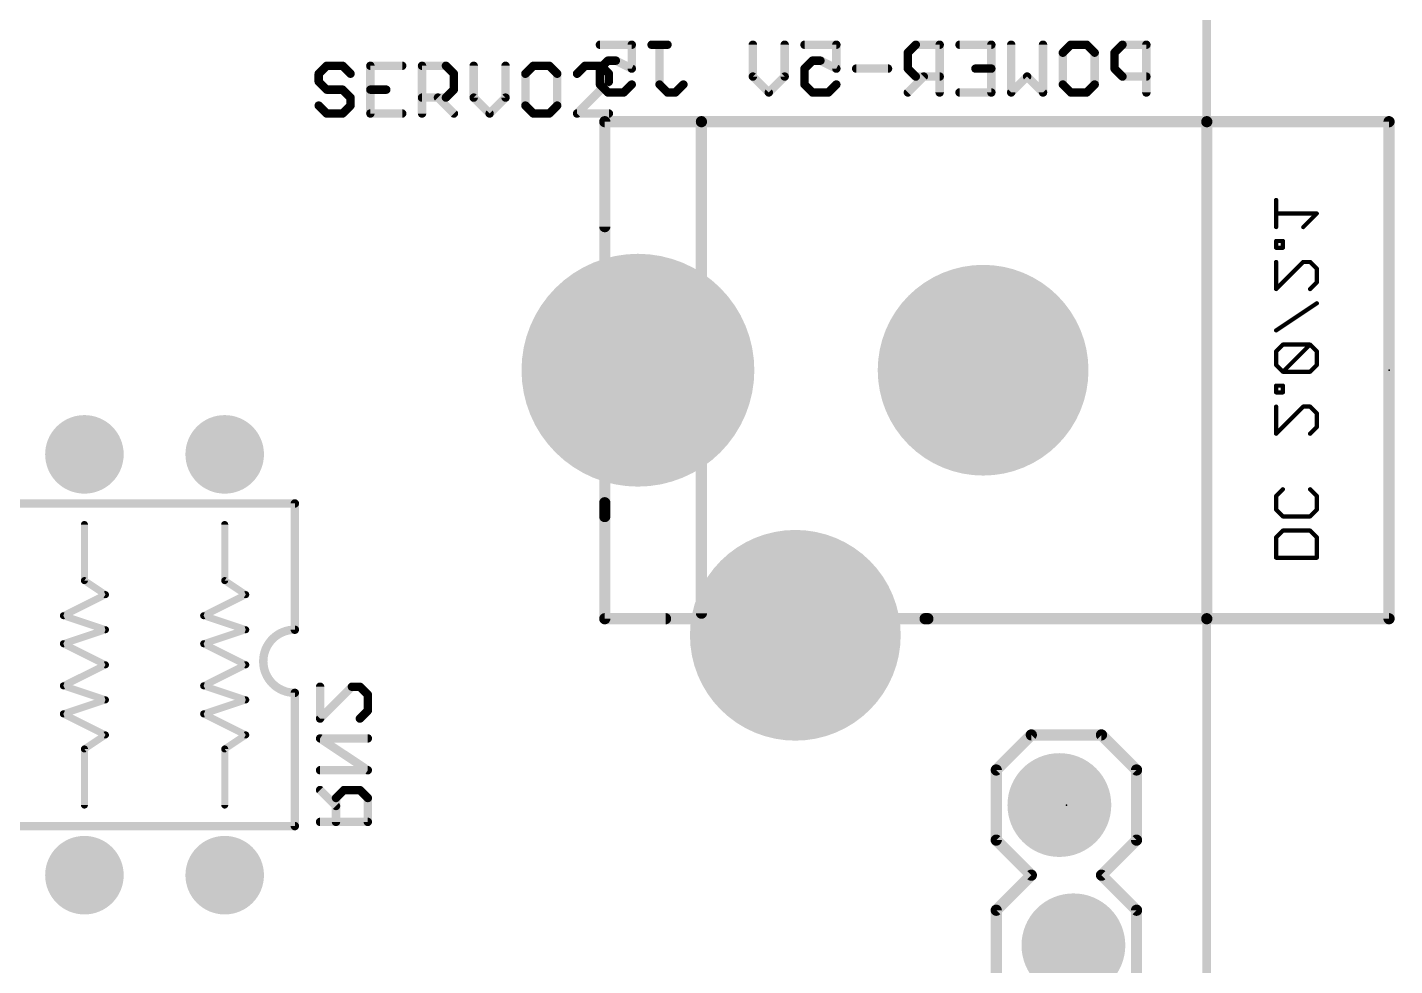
# Model space of a CAD drawing. Extents: x 0 to 144, y 0 to 53.
# Drawn here: x 119.62 to 144.37, y 27.57 to 44.56 of the extents above; entities that cross this region are included whole.
import ezdxf

# ---------------------------------------------------------------- set-up
doc = ezdxf.new("R2010")
doc.units = 0
for name, color, linetype in [('17', 94, 'CONTINUOUS'), ('20', 178, 'CONTINUOUS'), ('22', 250, 'CONTINUOUS'), ('24', 178, 'CONTINUOUS'), ('26', 250, 'CONTINUOUS'), ('27', 250, 'CONTINUOUS'), ('28', 250, 'CONTINUOUS'), ('52', 250, 'CONTINUOUS')]:
    doc.layers.add(name, color=color, linetype=linetype)

# ---------------------------------------------------------------- blocks, each defined once
blk = doc.blocks.new('ROUNDP')
at = {"const_width": 0.5}
blk.add_lwpolyline([(0, -0.25, 1), (0, 0.25, 1), (0, -0.25)], format="xyb", dxfattribs=at)
blk = doc.blocks.new('RECT')
blk.add_solid([(-0.5, -0.5), (0.5, -0.5), (-0.5, 0.5), (0.5, 0.5)])

msp = doc.modelspace()

# ---------------------------------------------------------------- linework, layer by layer
at = {"layer": '20', "const_width": 0.1524}
msp.add_lwpolyline([(140.97, 3.81), (140.97, 48.26)], dxfattribs=at)
at = {"layer": '22'}
for points, const_width in [([(140.972, 42.854), (130.072, 42.854)], 0.2032), ([(130.072, 42.854), (130.072, 40.954)], 0.2032), ([(140.972, 42.854), (140.972, 33.854)], 0.2032), ([(104.14, 35.941), (124.46, 35.941)], 0.1524), ([(124.46, 35.941), (124.46, 33.655)], 0.1524), ([(130.072, 33.854), (130.072, 35.954)], 0.2032), ([(120.65, 34.544), (120.65, 35.56)], 0.127), ([(123.19, 34.544), (123.19, 35.56)], 0.127), ([(121.031, 34.29), (120.65, 34.544)], 0.127), ([(123.571, 34.29), (123.19, 34.544)], 0.127), ([(120.269, 33.909), (121.031, 34.29)], 0.127), ([(122.809, 33.909), (123.571, 34.29)], 0.127), ([(121.031, 33.655), (120.269, 33.909)], 0.127), ([(123.571, 33.655), (122.809, 33.909)], 0.127), ([(130.072, 33.854), (131.172, 33.854)], 0.2032), ([(140.972, 33.854), (135.872, 33.854)], 0.2032), ([(120.269, 33.401), (121.031, 33.655)], 0.127), ([(122.809, 33.401), (123.571, 33.655)], 0.127), ([(121.031, 33.02), (120.269, 33.401)], 0.127), ([(123.571, 33.02), (122.809, 33.401)], 0.127), ([(121.031, 33.02), (120.269, 32.639)], 0.127), ([(123.571, 33.02), (122.809, 32.639)], 0.127), ([(120.269, 32.639), (121.031, 32.385)], 0.127), ([(122.809, 32.639), (123.571, 32.385)], 0.127), ([(121.031, 32.385), (120.269, 32.131)], 0.127), ([(123.571, 32.385), (122.809, 32.131)], 0.127), ([(124.46, 30.099), (124.46, 32.512)], 0.1524), ([(120.269, 32.131), (121.031, 31.75)], 0.127), ([(122.809, 32.131), (123.571, 31.75)], 0.127), ([(121.031, 31.75), (120.65, 31.496)], 0.127), ([(123.571, 31.75), (123.19, 31.496)], 0.127), ([(137.16, 31.115), (137.795, 31.75)], 0.2032), ([(137.795, 31.75), (139.065, 31.75)], 0.2032), ([(139.065, 31.75), (139.7, 31.115)], 0.2032), ([(120.65, 31.496), (120.65, 30.48)], 0.127), ([(123.19, 31.496), (123.19, 30.48)], 0.127), ([(137.16, 31.115), (137.16, 29.845)], 0.2032), ([(139.7, 29.845), (139.7, 31.115)], 0.2032), ([(124.46, 30.099), (104.14, 30.099)], 0.1524), ([(137.16, 29.845), (137.795, 29.21)], 0.2032), ([(139.065, 29.21), (139.7, 29.845)], 0.2032), ([(137.795, 29.21), (137.16, 28.575)], 0.2032), ([(139.7, 28.575), (139.065, 29.21)], 0.2032), ([(137.16, 28.575), (137.16, 27.305)], 0.2032), ([(139.7, 27.305), (139.7, 28.575)], 0.2032)]:
    msp.add_lwpolyline(points, dxfattribs=dict(at, const_width=const_width))
for points, const_width in [([(130.072, 42.9048, 1), (130.072, 42.8032)], 0.1016), ([(130.1228, 42.854, 1), (130.0212, 42.854)], 0.1016), ([(141.0228, 42.854, 1), (140.9212, 42.854)], 0.1016), ([(140.972, 42.8032, 1), (140.972, 42.9048)], 0.1016), ([(130.0212, 40.954, 1), (130.1228, 40.954)], 0.1016), ([(124.4981, 35.941, 1), (124.4219, 35.941)], 0.0762), ([(124.46, 35.9029, 1), (124.46, 35.9791)], 0.0762), ([(130.1228, 35.954, 1), (130.0212, 35.954)], 0.1016), ([(120.6818, 35.56, 1), (120.6183, 35.56)], 0.0635), ([(123.2218, 35.56, 1), (123.1583, 35.56)], 0.0635), ([(120.6676, 34.5704, 1), (120.6324, 34.5176)], 0.0635), ([(120.6183, 34.544, 1), (120.6818, 34.544)], 0.0635), ([(123.2076, 34.5704, 1), (123.1724, 34.5176)], 0.0635), ([(123.1583, 34.544, 1), (123.2218, 34.544)], 0.0635), ([(121.0134, 34.2636, 1), (121.0486, 34.3164)], 0.0635), ([(121.0452, 34.2616, 1), (121.0168, 34.3184)], 0.0635), ([(123.5534, 34.2636, 1), (123.5886, 34.3164)], 0.0635), ([(123.5852, 34.2616, 1), (123.5568, 34.3184)], 0.0635), ([(120.279, 33.9391, 1), (120.259, 33.8789)], 0.0635), ([(120.2548, 33.9374, 1), (120.2832, 33.8806)], 0.0635), ([(122.819, 33.9391, 1), (122.799, 33.8789)], 0.0635), ([(122.7948, 33.9374, 1), (122.8232, 33.8806)], 0.0635), ([(130.072, 33.9048, 1), (130.072, 33.8032)], 0.1016), ([(131.172, 33.8032, 1), (131.172, 33.9048)], 0.1016), ([(135.872, 33.9048, 1), (135.872, 33.8032)], 0.1016), ([(140.972, 33.8032, 1), (140.972, 33.9048)], 0.1016), ([(121.041, 33.6249, 1), (121.021, 33.6851)], 0.0635), ([(121.021, 33.6249, 1), (121.041, 33.6851)], 0.0635), ([(123.581, 33.6249, 1), (123.561, 33.6851)], 0.0635), ([(123.561, 33.6249, 1), (123.581, 33.6851)], 0.0635), ([(124.46, 33.655, 1), (124.46, 32.512)], 0.1524), ([(124.4219, 33.655, 1), (124.4981, 33.655)], 0.0762), ([(124.46, 33.6169, 1), (124.46, 33.6931)], 0.0762), ([(130.0212, 33.854, 1), (130.1228, 33.854)], 0.1016), ([(140.9212, 33.854, 1), (141.0228, 33.854)], 0.1016), ([(120.2832, 33.4294, 1), (120.2548, 33.3726)], 0.0635), ([(120.259, 33.4311, 1), (120.279, 33.3709)], 0.0635), ([(122.8232, 33.4294, 1), (122.7948, 33.3726)], 0.0635), ([(122.799, 33.4311, 1), (122.819, 33.3709)], 0.0635), ([(121.0452, 32.9916, 1), (121.0168, 33.0484)], 0.0635), ([(121.0168, 32.9916, 1), (121.0452, 33.0484)], 0.0635), ([(123.5852, 32.9916, 1), (123.5568, 33.0484)], 0.0635), ([(123.5568, 32.9916, 1), (123.5852, 33.0484)], 0.0635), ([(120.279, 32.6691, 1), (120.259, 32.6089)], 0.0635), ([(120.2548, 32.6674, 1), (120.2832, 32.6106)], 0.0635), ([(122.819, 32.6691, 1), (122.799, 32.6089)], 0.0635), ([(122.7948, 32.6674, 1), (122.8232, 32.6106)], 0.0635), ([(121.041, 32.3549, 1), (121.021, 32.4151)], 0.0635), ([(121.021, 32.3549, 1), (121.041, 32.4151)], 0.0635), ([(123.581, 32.3549, 1), (123.561, 32.4151)], 0.0635), ([(123.561, 32.3549, 1), (123.581, 32.4151)], 0.0635), ([(124.4981, 32.512, 1), (124.4219, 32.512)], 0.0762), ([(124.46, 32.4739, 1), (124.46, 32.5501)], 0.0762), ([(120.2832, 32.1594, 1), (120.2548, 32.1026)], 0.0635), ([(120.259, 32.1611, 1), (120.279, 32.1009)], 0.0635), ([(122.8232, 32.1594, 1), (122.7948, 32.1026)], 0.0635), ([(122.799, 32.1611, 1), (122.819, 32.1009)], 0.0635), ([(121.0486, 31.7236, 1), (121.0134, 31.7764)], 0.0635), ([(121.0168, 31.7216, 1), (121.0452, 31.7784)], 0.0635), ([(123.5886, 31.7236, 1), (123.5534, 31.7764)], 0.0635), ([(123.5568, 31.7216, 1), (123.5852, 31.7784)], 0.0635), ([(137.795, 31.8008, 1), (137.795, 31.6992)], 0.1016), ([(137.8309, 31.7141, 1), (137.7591, 31.7859)], 0.1016), ([(139.1009, 31.7859, 1), (139.0291, 31.7141)], 0.1016), ([(139.065, 31.6992, 1), (139.065, 31.8008)], 0.1016), ([(120.6324, 31.5224, 1), (120.6676, 31.4696)], 0.0635), ([(120.6818, 31.496, 1), (120.6183, 31.496)], 0.0635), ([(123.2218, 31.496, 1), (123.1583, 31.496)], 0.0635), ([(123.1724, 31.5224, 1), (123.2076, 31.4696)], 0.0635), ([(137.2108, 31.115, 1), (137.1092, 31.115)], 0.1016), ([(137.1241, 31.1509, 1), (137.1959, 31.0791)], 0.1016), ([(139.7508, 31.115, 1), (139.6492, 31.115)], 0.1016), ([(139.6641, 31.0791, 1), (139.7359, 31.1509)], 0.1016), ([(120.6183, 30.48, 1), (120.6818, 30.48)], 0.0635), ([(123.1583, 30.48, 1), (123.2218, 30.48)], 0.0635), ([(124.4219, 30.099, 1), (124.4981, 30.099)], 0.0762), ([(124.46, 30.0609, 1), (124.46, 30.1371)], 0.0762), ([(137.1959, 29.8809, 1), (137.1241, 29.8091)], 0.1016), ([(137.1092, 29.845, 1), (137.2108, 29.845)], 0.1016), ([(139.6492, 29.845, 1), (139.7508, 29.845)], 0.1016), ([(139.7359, 29.8091, 1), (139.6641, 29.8809)], 0.1016), ([(137.8309, 29.1741, 1), (137.7591, 29.2459)], 0.1016), ([(137.7591, 29.1741, 1), (137.8309, 29.2459)], 0.1016), ([(139.1009, 29.2459, 1), (139.0291, 29.1741)], 0.1016), ([(139.0291, 29.2459, 1), (139.1009, 29.1741)], 0.1016), ([(137.2108, 28.575, 1), (137.1092, 28.575)], 0.1016), ([(137.1241, 28.6109, 1), (137.1959, 28.5391)], 0.1016), ([(139.7508, 28.575, 1), (139.6492, 28.575)], 0.1016), ([(139.6641, 28.5391, 1), (139.7359, 28.6109)], 0.1016)]:
    msp.add_lwpolyline(points, format="xyb", dxfattribs=dict(at, const_width=const_width))
at = {"layer": '24'}
for p in [(144.272, 38.354), (138.43, 30.48)]:
    msp.add_point(p, dxfattribs=at)
at = {"layer": '26', "const_width": 0.1524}
for points in [[(129.9841, 44.2475), (130.5603, 44.2475)], [(130.5603, 44.2475), (130.5603, 43.8154)], [(131.2077, 44.2475), (130.9196, 44.2475)], [(131.0636, 43.5273), (131.0636, 44.2475)], [(130.1281, 43.9594), (129.9841, 43.8154)], [(129.9841, 43.8154), (129.9841, 43.5273)], [(130.2722, 43.9594), (130.1281, 43.9594)], [(130.5603, 43.8154), (130.2722, 43.9594)], [(129.9841, 43.5273), (130.1281, 43.3832)], [(130.4162, 43.3832), (130.5603, 43.5273)], [(131.2077, 43.3832), (131.0636, 43.5273)], [(131.4958, 43.5273), (131.3517, 43.3832)], [(130.1281, 43.3832), (130.4162, 43.3832)], [(131.3517, 43.3832), (131.2077, 43.3832)], [(124.9172, 32.6225), (124.9172, 32.0462)], [(124.9172, 32.0462), (125.4934, 32.6225)], [(125.4934, 32.6225), (125.6375, 32.6225)], [(125.6375, 32.6225), (125.7815, 32.4784)], [(125.7815, 32.4784), (125.7815, 32.1903)], [(125.7815, 32.1903), (125.6375, 32.0462)], [(125.7815, 31.1107), (124.9172, 31.6869)], [(124.9172, 31.6869), (125.7815, 31.6869)], [(124.9172, 31.1107), (125.7815, 31.1107)], [(125.2053, 30.4633), (124.9172, 30.7514)], [(125.3494, 30.7514), (125.2053, 30.6074)], [(125.6375, 30.7514), (125.3494, 30.7514)], [(125.7815, 30.6074), (125.6375, 30.7514)], [(125.2053, 30.6074), (125.2053, 30.1752)], [(125.7815, 30.1752), (125.7815, 30.6074)], [(124.9172, 30.1752), (125.7815, 30.1752)]]:
    msp.add_lwpolyline(points, dxfattribs=at)
at = {"layer": '26', "const_width": 0.0762}
for points in [[(129.9841, 44.2856, 1), (129.9841, 44.2094)], [(130.5984, 44.2475, 1), (130.5222, 44.2475)], [(130.5603, 44.2094, 1), (130.5603, 44.2856)], [(130.9196, 44.2856, 1), (130.9196, 44.2094)], [(131.1017, 44.2475, 1), (131.0255, 44.2475)], [(131.2077, 44.2094, 1), (131.2077, 44.2856)], [(129.9571, 43.8423, 1), (130.011, 43.7884)], [(130.0222, 43.8154, 1), (129.946, 43.8154)], [(130.1281, 43.9975, 1), (130.1281, 43.9213)], [(130.1551, 43.9325, 1), (130.1012, 43.9864)], [(130.2892, 43.9935, 1), (130.2551, 43.9253)], [(130.2722, 43.9213, 1), (130.2722, 43.9975)], [(130.5222, 43.8154, 1), (130.5984, 43.8154)], [(130.5432, 43.7813, 1), (130.5773, 43.8494)], [(130.011, 43.5542, 1), (129.9571, 43.5003)], [(130.5872, 43.5003, 1), (130.5333, 43.5542)], [(131.0906, 43.5542, 1), (131.0367, 43.5003)], [(131.5227, 43.5003, 1), (131.4689, 43.5542)], [(129.946, 43.5273, 1), (130.0222, 43.5273)], [(130.1281, 43.4213, 1), (130.1281, 43.3451)], [(130.1012, 43.3563, 1), (130.1551, 43.4101)], [(130.3893, 43.4101, 1), (130.4432, 43.3563)], [(130.4162, 43.3451, 1), (130.4162, 43.4213)], [(131.0255, 43.5273, 1), (131.1017, 43.5273)], [(131.2077, 43.4213, 1), (131.2077, 43.3451)], [(131.1807, 43.3563, 1), (131.2346, 43.4101)], [(131.3248, 43.4101, 1), (131.3787, 43.3563)], [(131.3517, 43.3451, 1), (131.3517, 43.4213)], [(124.9553, 32.6225, 1), (124.8791, 32.6225)], [(125.4934, 32.6606, 1), (125.4934, 32.5844)], [(125.5204, 32.5955, 1), (125.4665, 32.6494)], [(125.6644, 32.6494, 1), (125.6105, 32.5955)], [(125.6375, 32.5844, 1), (125.6375, 32.6606)], [(125.8196, 32.4784, 1), (125.7434, 32.4784)], [(125.7546, 32.4515, 1), (125.8085, 32.5053)], [(125.7434, 32.1903, 1), (125.8196, 32.1903)], [(125.8085, 32.1634, 1), (125.7546, 32.2172)], [(124.8903, 32.0732, 1), (124.9441, 32.0193)], [(124.8791, 32.0462, 1), (124.9553, 32.0462)], [(125.6105, 32.0732, 1), (125.6644, 32.0193)], [(124.9383, 31.7186, 1), (124.8961, 31.6552)], [(124.9172, 31.725, 1), (124.9172, 31.6488)], [(125.7815, 31.6488, 1), (125.7815, 31.725)], [(124.9172, 31.1488, 1), (124.9172, 31.0726)], [(125.7604, 31.079, 1), (125.8027, 31.1424)], [(125.7815, 31.0726, 1), (125.7815, 31.1488)], [(124.9441, 30.7784, 1), (124.8903, 30.7245)], [(125.3494, 30.7895, 1), (125.3494, 30.7133)], [(125.3763, 30.7245, 1), (125.3224, 30.7784)], [(125.6644, 30.7784, 1), (125.6105, 30.7245)], [(125.6375, 30.7133, 1), (125.6375, 30.7895)], [(125.2434, 30.6074, 1), (125.1672, 30.6074)], [(125.1784, 30.6343, 1), (125.2323, 30.5804)], [(125.1784, 30.4364, 1), (125.2323, 30.4903)], [(125.8196, 30.6074, 1), (125.7434, 30.6074)], [(125.7546, 30.5804, 1), (125.8085, 30.6343)], [(124.9172, 30.2133, 1), (124.9172, 30.1371)], [(125.1672, 30.1752, 1), (125.2434, 30.1752)], [(125.7434, 30.1752, 1), (125.8196, 30.1752)], [(125.7815, 30.1371, 1), (125.7815, 30.2133)]]:
    msp.add_lwpolyline(points, format="xyb", dxfattribs=at)
at = {"layer": '27', "const_width": 0.1524}
for points in [[(125.0361, 43.8665), (124.8921, 43.7225)], [(125.3243, 43.8665), (125.0361, 43.8665)], [(125.4683, 43.7225), (125.3243, 43.8665)], [(126.4038, 43.8665), (125.8276, 43.8665)], [(125.8276, 43.8665), (125.8276, 43.0022)], [(126.7631, 43.0022), (126.7631, 43.8665)], [(126.7631, 43.8665), (127.1953, 43.8665)], [(127.1953, 43.8665), (127.3393, 43.7225)], [(127.6986, 43.8665), (127.6986, 43.2903)], [(128.2749, 43.2903), (128.2749, 43.8665)], [(128.7782, 43.8665), (128.6342, 43.7225)], [(129.0663, 43.8665), (128.7782, 43.8665)], [(129.2104, 43.7225), (129.0663, 43.8665)], [(129.7137, 43.8665), (129.5697, 43.7225)], [(130.0018, 43.8665), (129.7137, 43.8665)], [(130.1459, 43.7225), (130.0018, 43.8665)], [(124.8921, 43.7225), (124.8921, 43.5784)], [(124.8921, 43.5784), (125.0361, 43.4344)], [(127.3393, 43.7225), (127.3393, 43.4344)], [(128.6342, 43.7225), (128.6342, 43.1463)], [(129.2104, 43.1463), (129.2104, 43.7225)], [(129.5697, 43.0022), (130.1459, 43.5784)], [(130.1459, 43.5784), (130.1459, 43.7225)], [(125.0361, 43.4344), (125.3243, 43.4344)], [(125.3243, 43.4344), (125.4683, 43.2903)], [(125.4683, 43.2903), (125.4683, 43.1463)], [(125.8276, 43.4344), (126.1157, 43.4344)], [(127.1953, 43.2903), (126.7631, 43.2903)], [(127.0512, 43.2903), (127.3393, 43.0022)], [(127.3393, 43.4344), (127.1953, 43.2903)], [(127.6986, 43.2903), (127.9868, 43.0022)], [(127.9868, 43.0022), (128.2749, 43.2903)], [(125.0361, 43.0022), (124.8921, 43.1463)], [(125.3243, 43.0022), (125.0361, 43.0022)], [(125.4683, 43.1463), (125.3243, 43.0022)], [(125.8276, 43.0022), (126.4038, 43.0022)], [(128.6342, 43.1463), (128.7782, 43.0022)], [(128.7782, 43.0022), (129.0663, 43.0022)], [(129.0663, 43.0022), (129.2104, 43.1463)], [(130.1459, 43.0022), (129.5697, 43.0022)]]:
    msp.add_lwpolyline(points, dxfattribs=at)
at = {"layer": '27', "const_width": 0.0762}
for points in [[(125.0361, 43.9046, 1), (125.0361, 43.8284)], [(125.0631, 43.8396, 1), (125.0092, 43.8935)], [(125.3512, 43.8935, 1), (125.2973, 43.8396)], [(125.3243, 43.8284, 1), (125.3243, 43.9046)], [(125.8276, 43.9046, 1), (125.8276, 43.8284)], [(125.8657, 43.8665, 1), (125.7895, 43.8665)], [(126.4038, 43.8284, 1), (126.4038, 43.9046)], [(126.8012, 43.8665, 1), (126.725, 43.8665)], [(126.7631, 43.9046, 1), (126.7631, 43.8284)], [(127.2222, 43.8935, 1), (127.1683, 43.8396)], [(127.1953, 43.8284, 1), (127.1953, 43.9046)], [(127.7367, 43.8665, 1), (127.6605, 43.8665)], [(128.313, 43.8665, 1), (128.2368, 43.8665)], [(128.7782, 43.9046, 1), (128.7782, 43.8284)], [(128.8052, 43.8396, 1), (128.7513, 43.8935)], [(129.0933, 43.8935, 1), (129.0394, 43.8396)], [(129.0663, 43.8284, 1), (129.0663, 43.9046)], [(129.7137, 43.9046, 1), (129.7137, 43.8284)], [(129.7407, 43.8396, 1), (129.6868, 43.8935)], [(130.0288, 43.8935, 1), (129.9749, 43.8396)], [(130.0018, 43.8284, 1), (130.0018, 43.9046)], [(124.8651, 43.7494, 1), (124.919, 43.6955)], [(124.919, 43.6054, 1), (124.8651, 43.5515)], [(124.9302, 43.7225, 1), (124.854, 43.7225)], [(124.854, 43.5784, 1), (124.9302, 43.5784)], [(125.4414, 43.6955, 1), (125.4953, 43.7494)], [(127.3774, 43.7225, 1), (127.3012, 43.7225)], [(127.3124, 43.6955, 1), (127.3663, 43.7494)], [(128.6072, 43.7494, 1), (128.6611, 43.6955)], [(128.6723, 43.7225, 1), (128.5961, 43.7225)], [(129.2485, 43.7225, 1), (129.1723, 43.7225)], [(129.1834, 43.6955, 1), (129.2373, 43.7494)], [(129.5427, 43.7494, 1), (129.5966, 43.6955)], [(130.184, 43.7225, 1), (130.1078, 43.7225)], [(130.1078, 43.5784, 1), (130.184, 43.5784)], [(130.119, 43.6955, 1), (130.1728, 43.7494)], [(130.1728, 43.5515, 1), (130.119, 43.6054)], [(125.0361, 43.4725, 1), (125.0361, 43.3963)], [(125.0092, 43.4074, 1), (125.0631, 43.4613)], [(125.3512, 43.4613, 1), (125.2973, 43.4074)], [(125.3243, 43.3963, 1), (125.3243, 43.4725)], [(125.5064, 43.2903, 1), (125.4302, 43.2903)], [(125.4414, 43.2634, 1), (125.4953, 43.3173)], [(125.8276, 43.4725, 1), (125.8276, 43.3963)], [(126.1157, 43.3963, 1), (126.1157, 43.4725)], [(126.7631, 43.3284, 1), (126.7631, 43.2522)], [(127.0782, 43.3173, 1), (127.0243, 43.2634)], [(127.1683, 43.3173, 1), (127.2222, 43.2634)], [(127.1953, 43.2522, 1), (127.1953, 43.3284)], [(127.3012, 43.4344, 1), (127.3774, 43.4344)], [(127.3663, 43.4074, 1), (127.3124, 43.4613)], [(127.7256, 43.3173, 1), (127.6717, 43.2634)], [(127.6605, 43.2903, 1), (127.7367, 43.2903)], [(128.2368, 43.2903, 1), (128.313, 43.2903)], [(128.3018, 43.2634, 1), (128.2479, 43.3173)], [(124.919, 43.1732, 1), (124.8651, 43.1193)], [(125.0361, 43.0403, 1), (125.0361, 42.9641)], [(125.3243, 42.9641, 1), (125.3243, 43.0403)], [(125.4302, 43.1463, 1), (125.5064, 43.1463)], [(125.4953, 43.1193, 1), (125.4414, 43.1732)], [(125.8276, 43.0403, 1), (125.8276, 42.9641)], [(126.4038, 42.9641, 1), (126.4038, 43.0403)], [(128.6611, 43.1732, 1), (128.6072, 43.1193)], [(128.5961, 43.1463, 1), (128.6723, 43.1463)], [(128.7782, 43.0403, 1), (128.7782, 42.9641)], [(129.0663, 42.9641, 1), (129.0663, 43.0403)], [(129.1723, 43.1463, 1), (129.2485, 43.1463)], [(129.2373, 43.1193, 1), (129.1834, 43.1732)], [(129.5697, 43.0403, 1), (129.5697, 42.9641)], [(130.1459, 42.9641, 1), (130.1459, 43.0403)], [(125.0092, 42.9753, 1), (125.0631, 43.0291)], [(125.2973, 43.0291, 1), (125.3512, 42.9753)], [(125.7895, 43.0022, 1), (125.8657, 43.0022)], [(126.725, 43.0022, 1), (126.8012, 43.0022)], [(127.3124, 42.9753, 1), (127.3663, 43.0291)], [(127.9598, 43.0291, 1), (128.0137, 42.9753)], [(127.9598, 42.9753, 1), (128.0137, 43.0291)], [(128.7513, 42.9753, 1), (128.8052, 43.0291)], [(129.0394, 43.0291, 1), (129.0933, 42.9753)], [(129.5427, 43.0291, 1), (129.5966, 42.9753)]]:
    msp.add_lwpolyline(points, format="xyb", dxfattribs=at)
at = {"layer": '28', "const_width": 0.1524}
for points in [[(132.7529, 43.6713), (132.7529, 44.2475)], [(133.3292, 44.2475), (133.3292, 43.6713)], [(133.6885, 44.2475), (134.2647, 44.2475)], [(134.2647, 44.2475), (134.2647, 43.8154)], [(135.7036, 44.2475), (135.5595, 44.1035)], [(136.1357, 44.2475), (135.7036, 44.2475)], [(136.1357, 43.3832), (136.1357, 44.2475)], [(136.495, 44.2475), (137.0712, 44.2475)], [(137.0712, 44.2475), (137.0712, 43.3832)], [(137.4305, 43.3832), (137.4305, 44.2475)], [(138.0068, 44.2475), (138.0068, 43.3832)], [(138.3661, 44.1035), (138.5101, 44.2475)], [(138.5101, 44.2475), (138.7982, 44.2475)], [(138.7982, 44.2475), (138.9423, 44.1035)], [(139.4456, 44.2475), (139.3016, 44.1035)], [(139.8778, 44.2475), (139.4456, 44.2475)], [(139.8778, 43.3832), (139.8778, 44.2475)], [(135.5595, 44.1035), (135.5595, 43.8154)], [(138.3661, 43.5273), (138.3661, 44.1035)], [(138.9423, 44.1035), (138.9423, 43.5273)], [(139.3016, 44.1035), (139.3016, 43.8154)], [(133.8325, 43.9594), (133.6885, 43.8154)], [(133.6885, 43.8154), (133.6885, 43.5273)], [(133.9766, 43.9594), (133.8325, 43.9594)], [(134.2647, 43.8154), (133.9766, 43.9594)], [(135.2002, 43.8154), (134.624, 43.8154)], [(135.5595, 43.8154), (135.7036, 43.6713)], [(137.0712, 43.8154), (136.7831, 43.8154)], [(139.3016, 43.8154), (139.4456, 43.6713)], [(133.0411, 43.3832), (132.7529, 43.6713)], [(133.3292, 43.6713), (133.0411, 43.3832)], [(133.6885, 43.5273), (133.8325, 43.3832)], [(134.1206, 43.3832), (134.2647, 43.5273)], [(135.8476, 43.6713), (135.5595, 43.3832)], [(135.7036, 43.6713), (136.1357, 43.6713)], [(137.7186, 43.6713), (137.4305, 43.3832)], [(138.0068, 43.3832), (137.7186, 43.6713)], [(138.5101, 43.3832), (138.3661, 43.5273)], [(138.9423, 43.5273), (138.7982, 43.3832)], [(139.4456, 43.6713), (139.8778, 43.6713)], [(133.8325, 43.3832), (134.1206, 43.3832)], [(137.0712, 43.3832), (136.495, 43.3832)], [(138.7982, 43.3832), (138.5101, 43.3832)]]:
    msp.add_lwpolyline(points, dxfattribs=at)
at = {"layer": '28', "const_width": 0.0762}
for points in [[(132.791, 44.2475, 1), (132.7148, 44.2475)], [(133.3673, 44.2475, 1), (133.2911, 44.2475)], [(133.6885, 44.2856, 1), (133.6885, 44.2094)], [(134.3028, 44.2475, 1), (134.2266, 44.2475)], [(134.2647, 44.2094, 1), (134.2647, 44.2856)], [(135.7036, 44.2856, 1), (135.7036, 44.2094)], [(135.7305, 44.2206, 1), (135.6766, 44.2745)], [(136.1738, 44.2475, 1), (136.0976, 44.2475)], [(136.1357, 44.2094, 1), (136.1357, 44.2856)], [(136.495, 44.2856, 1), (136.495, 44.2094)], [(137.1093, 44.2475, 1), (137.0331, 44.2475)], [(137.0712, 44.2094, 1), (137.0712, 44.2856)], [(137.4686, 44.2475, 1), (137.3924, 44.2475)], [(138.0449, 44.2475, 1), (137.9687, 44.2475)], [(138.5101, 44.2856, 1), (138.5101, 44.2094)], [(138.5371, 44.2206, 1), (138.4832, 44.2745)], [(138.8252, 44.2745, 1), (138.7713, 44.2206)], [(138.7982, 44.2094, 1), (138.7982, 44.2856)], [(139.4456, 44.2856, 1), (139.4456, 44.2094)], [(139.4726, 44.2206, 1), (139.4187, 44.2745)], [(139.9159, 44.2475, 1), (139.8397, 44.2475)], [(139.8778, 44.2094, 1), (139.8778, 44.2856)], [(135.5976, 44.1035, 1), (135.5214, 44.1035)], [(135.5326, 44.1304, 1), (135.5864, 44.0765)], [(138.3391, 44.1304, 1), (138.393, 44.0765)], [(138.4042, 44.1035, 1), (138.328, 44.1035)], [(138.9804, 44.1035, 1), (138.9042, 44.1035)], [(138.9153, 44.0765, 1), (138.9692, 44.1304)], [(139.2746, 44.1304, 1), (139.3285, 44.0765)], [(139.3397, 44.1035, 1), (139.2635, 44.1035)], [(133.6615, 43.8423, 1), (133.7154, 43.7884)], [(133.7266, 43.8154, 1), (133.6504, 43.8154)], [(133.8325, 43.9975, 1), (133.8325, 43.9213)], [(133.8595, 43.9325, 1), (133.8056, 43.9864)], [(133.9936, 43.9935, 1), (133.9595, 43.9253)], [(133.9766, 43.9213, 1), (133.9766, 43.9975)], [(134.2266, 43.8154, 1), (134.3028, 43.8154)], [(134.2476, 43.7813, 1), (134.2817, 43.8494)], [(134.624, 43.8535, 1), (134.624, 43.7773)], [(135.2002, 43.7773, 1), (135.2002, 43.8535)], [(135.5864, 43.8423, 1), (135.5326, 43.7884)], [(135.5214, 43.8154, 1), (135.5976, 43.8154)], [(136.7831, 43.8535, 1), (136.7831, 43.7773)], [(137.0712, 43.7773, 1), (137.0712, 43.8535)], [(139.3285, 43.8423, 1), (139.2746, 43.7884)], [(139.2635, 43.8154, 1), (139.3397, 43.8154)], [(132.7799, 43.6983, 1), (132.726, 43.6444)], [(132.7148, 43.6713, 1), (132.791, 43.6713)], [(133.2911, 43.6713, 1), (133.3673, 43.6713)], [(133.3561, 43.6444, 1), (133.3022, 43.6983)], [(133.7154, 43.5542, 1), (133.6615, 43.5003)], [(134.2916, 43.5003, 1), (134.2377, 43.5542)], [(135.7036, 43.7094, 1), (135.7036, 43.6332)], [(135.6766, 43.6444, 1), (135.7305, 43.6983)], [(135.8746, 43.6444, 1), (135.8207, 43.6983)], [(136.1357, 43.6332, 1), (136.1357, 43.7094)], [(137.7456, 43.6983, 1), (137.6917, 43.6444)], [(137.7456, 43.6444, 1), (137.6917, 43.6983)], [(138.393, 43.5542, 1), (138.3391, 43.5003)], [(138.9692, 43.5003, 1), (138.9153, 43.5542)], [(139.4456, 43.7094, 1), (139.4456, 43.6332)], [(139.4187, 43.6444, 1), (139.4726, 43.6983)], [(139.8778, 43.6332, 1), (139.8778, 43.7094)], [(133.0141, 43.4101, 1), (133.068, 43.3563)], [(133.0141, 43.3563, 1), (133.068, 43.4101)], [(133.6504, 43.5273, 1), (133.7266, 43.5273)], [(133.8325, 43.4213, 1), (133.8325, 43.3451)], [(133.8056, 43.3563, 1), (133.8595, 43.4101)], [(134.0937, 43.4101, 1), (134.1476, 43.3563)], [(134.1206, 43.3451, 1), (134.1206, 43.4213)], [(135.5326, 43.4101, 1), (135.5864, 43.3563)], [(136.0976, 43.3832, 1), (136.1738, 43.3832)], [(136.495, 43.4213, 1), (136.495, 43.3451)], [(137.0331, 43.3832, 1), (137.1093, 43.3832)], [(137.0712, 43.3451, 1), (137.0712, 43.4213)], [(137.3924, 43.3832, 1), (137.4686, 43.3832)], [(137.4036, 43.4101, 1), (137.4575, 43.3563)], [(137.9687, 43.3832, 1), (138.0449, 43.3832)], [(137.9798, 43.3563, 1), (138.0337, 43.4101)], [(138.328, 43.5273, 1), (138.4042, 43.5273)], [(138.5101, 43.4213, 1), (138.5101, 43.3451)], [(138.4832, 43.3563, 1), (138.5371, 43.4101)], [(138.7713, 43.4101, 1), (138.8252, 43.3563)], [(138.7982, 43.3451, 1), (138.7982, 43.4213)], [(138.9042, 43.5273, 1), (138.9804, 43.5273)], [(139.8397, 43.3832, 1), (139.9159, 43.3832)]]:
    msp.add_lwpolyline(points, format="xyb", dxfattribs=at)
at = {"layer": '52'}
for points, const_width in [([(131.822, 42.854), (130.072, 42.854)], 0.2032), ([(130.072, 42.854), (130.072, 35.704)], 0.2032), ([(140.972, 42.854), (131.822, 42.854)], 0.2032), ([(131.822, 42.854), (131.822, 33.954)], 0.2032), ([(140.972, 42.854), (144.272, 42.854)], 0.2032), ([(140.972, 42.854), (140.972, 33.854)], 0.2032), ([(144.272, 33.854), (144.272, 42.854)], 0.2032), ([(142.2273, 40.9457), (142.2273, 41.4372)], 0.0762), ([(142.9645, 41.1914), (142.2273, 41.1914)], 0.0762), ([(142.7188, 40.9457), (142.9645, 41.1914)], 0.0762), ([(142.3502, 40.6943), (142.2273, 40.6943)], 0.0762), ([(142.2273, 40.6943), (142.2273, 40.5715)], 0.0762), ([(142.2273, 40.5715), (142.3502, 40.5715)], 0.0762), ([(142.3502, 40.5715), (142.3502, 40.6943)], 0.0762), ([(142.2273, 40.3145), (142.2273, 39.8231)], 0.0762), ([(142.2273, 39.8231), (142.7188, 40.3145)], 0.0762), ([(142.7188, 40.3145), (142.8417, 40.3145)], 0.0762), ([(142.8417, 40.3145), (142.9645, 40.1917)], 0.0762), ([(142.9645, 40.1917), (142.9645, 39.9459)], 0.0762), ([(142.9645, 39.9459), (142.8417, 39.8231)], 0.0762), ([(142.2273, 39.0746), (142.9645, 39.5661)], 0.0762), ([(142.3502, 38.8177), (142.2273, 38.6948)], 0.0762), ([(142.2273, 38.6948), (142.2273, 38.4491)], 0.0762), ([(142.8417, 38.8177), (142.3502, 38.8177)], 0.0762), ([(142.3502, 38.3262), (142.8417, 38.8177)], 0.0762), ([(142.9645, 38.6948), (142.8417, 38.8177)], 0.0762), ([(142.9645, 38.4491), (142.9645, 38.6948)], 0.0762), ([(142.2273, 38.4491), (142.3502, 38.3262)], 0.0762), ([(142.8417, 38.3262), (142.9645, 38.4491)], 0.0762), ([(142.3502, 38.3262), (142.8417, 38.3262)], 0.0762), ([(142.3502, 38.0749), (142.2273, 38.0749)], 0.0762), ([(142.2273, 38.0749), (142.2273, 37.952)], 0.0762), ([(142.2273, 37.952), (142.3502, 37.952)], 0.0762), ([(142.3502, 37.952), (142.3502, 38.0749)], 0.0762), ([(142.2273, 37.6951), (142.2273, 37.2036)], 0.0762), ([(142.2273, 37.2036), (142.7188, 37.6951)], 0.0762), ([(142.7188, 37.6951), (142.8417, 37.6951)], 0.0762), ([(142.8417, 37.6951), (142.9645, 37.5722)], 0.0762), ([(142.9645, 37.5722), (142.9645, 37.3265)], 0.0762), ([(142.9645, 37.3265), (142.8417, 37.2036)], 0.0762), ([(142.2273, 36.0754), (142.3502, 36.1983)], 0.0762), ([(142.8417, 36.1983), (142.9645, 36.0754)], 0.0762), ([(130.072, 35.704), (130.072, 35.954)], 0.2032), ([(142.2273, 35.8296), (142.2273, 36.0754)], 0.0762), ([(142.9645, 36.0754), (142.9645, 35.8296)], 0.0762), ([(130.072, 33.854), (130.072, 35.704)], 0.2032), ([(142.3502, 35.7068), (142.2273, 35.8296)], 0.0762), ([(142.8417, 35.7068), (142.3502, 35.7068)], 0.0762), ([(142.9645, 35.8296), (142.8417, 35.7068)], 0.0762), ([(142.2273, 35.327), (142.3502, 35.4498)], 0.0762), ([(142.3502, 35.4498), (142.8417, 35.4498)], 0.0762), ([(142.8417, 35.4498), (142.9645, 35.327)], 0.0762), ([(142.2273, 34.9584), (142.2273, 35.327)], 0.0762), ([(142.9645, 35.327), (142.9645, 34.9584)], 0.0762), ([(142.9645, 34.9584), (142.2273, 34.9584)], 0.0762), ([(130.072, 33.854), (135.922, 33.854)], 0.2032), ([(135.922, 33.854), (135.872, 33.854)], 0.2032), ([(140.972, 33.854), (135.922, 33.854)], 0.2032), ([(144.272, 33.854), (140.972, 33.854)], 0.2032)]:
    msp.add_lwpolyline(points, dxfattribs=dict(at, const_width=const_width))
for points, const_width in [([(130.072, 42.9048, 1), (130.072, 42.8032)], 0.1016), ([(130.1228, 42.854, 1), (130.0212, 42.854)], 0.1016), ([(131.822, 42.9048, 1), (131.822, 42.8032)], 0.1016), ([(131.8728, 42.854, 1), (131.7712, 42.854)], 0.1016), ([(131.822, 42.8032, 1), (131.822, 42.9048)], 0.1016), ([(140.972, 42.9048, 1), (140.972, 42.8032)], 0.1016), ([(141.0228, 42.854, 1), (140.9212, 42.854)], 0.1016), ([(140.972, 42.8032, 1), (140.972, 42.9048)], 0.1016), ([(144.3228, 42.854, 1), (144.2212, 42.854)], 0.1016), ([(144.272, 42.8032, 1), (144.272, 42.9048)], 0.1016), ([(142.2464, 41.4372, 1), (142.2083, 41.4372)], 0.0381), ([(142.2273, 41.2105, 1), (142.2273, 41.1724)], 0.0381), ([(142.978, 41.178, 1), (142.9511, 41.2049)], 0.0381), ([(142.9645, 41.1724, 1), (142.9645, 41.2105)], 0.0381), ([(142.2083, 40.9457, 1), (142.2464, 40.9457)], 0.0381), ([(142.7053, 40.9592, 1), (142.7323, 40.9322)], 0.0381), ([(142.2273, 40.7134, 1), (142.2273, 40.6753)], 0.0381), ([(142.2273, 40.5905, 1), (142.2273, 40.5524)], 0.0381), ([(142.2464, 40.6943, 1), (142.2083, 40.6943)], 0.0381), ([(142.3692, 40.6943, 1), (142.3311, 40.6943)], 0.0381), ([(142.3502, 40.6753, 1), (142.3502, 40.7134)], 0.0381), ([(142.3502, 40.5524, 1), (142.3502, 40.5905)], 0.0381), ([(142.2083, 40.5715, 1), (142.2464, 40.5715)], 0.0381), ([(142.3311, 40.5715, 1), (142.3692, 40.5715)], 0.0381), ([(142.2464, 40.3145, 1), (142.2083, 40.3145)], 0.0381), ([(142.7188, 40.3336, 1), (142.7188, 40.2955)], 0.0381), ([(142.7323, 40.3011, 1), (142.7053, 40.328)], 0.0381), ([(142.8551, 40.328, 1), (142.8282, 40.3011)], 0.0381), ([(142.8417, 40.2955, 1), (142.8417, 40.3336)], 0.0381), ([(142.9836, 40.1917, 1), (142.9455, 40.1917)], 0.0381), ([(142.9511, 40.1782, 1), (142.978, 40.2051)], 0.0381), ([(142.9455, 39.9459, 1), (142.9836, 39.9459)], 0.0381), ([(142.978, 39.9325, 1), (142.9511, 39.9594)], 0.0381), ([(142.2138, 39.8365, 1), (142.2408, 39.8096)], 0.0381), ([(142.2083, 39.8231, 1), (142.2464, 39.8231)], 0.0381), ([(142.8282, 39.8365, 1), (142.8551, 39.8096)], 0.0381), ([(142.9751, 39.5503, 1), (142.954, 39.582)], 0.0381), ([(142.2167, 39.0905, 1), (142.2379, 39.0588)], 0.0381), ([(142.2138, 38.7083, 1), (142.2408, 38.6814)], 0.0381), ([(142.2464, 38.6948, 1), (142.2083, 38.6948)], 0.0381), ([(142.3502, 38.8368, 1), (142.3502, 38.7987)], 0.0381), ([(142.3636, 38.8042, 1), (142.3367, 38.8312)], 0.0381), ([(142.8551, 38.8312, 1), (142.8282, 38.8042)], 0.0381), ([(142.8551, 38.8042, 1), (142.8282, 38.8312)], 0.0381), ([(142.8417, 38.7987, 1), (142.8417, 38.8368)], 0.0381), ([(142.9836, 38.6948, 1), (142.9455, 38.6948)], 0.0381), ([(142.9511, 38.6814, 1), (142.978, 38.7083)], 0.0381), ([(142.2408, 38.4626, 1), (142.2138, 38.4356)], 0.0381), ([(142.2083, 38.4491, 1), (142.2464, 38.4491)], 0.0381), ([(142.9455, 38.4491, 1), (142.9836, 38.4491)], 0.0381), ([(142.978, 38.4356, 1), (142.9511, 38.4626)], 0.0381), ([(142.3502, 38.3453, 1), (142.3502, 38.3072)], 0.0381), ([(142.3367, 38.3397, 1), (142.3636, 38.3128)], 0.0381), ([(142.3367, 38.3128, 1), (142.3636, 38.3397)], 0.0381), ([(142.8282, 38.3397, 1), (142.8551, 38.3128)], 0.0381), ([(142.8417, 38.3072, 1), (142.8417, 38.3453)], 0.0381), ([(142.2273, 38.0939, 1), (142.2273, 38.0558)], 0.0381), ([(142.2273, 37.9711, 1), (142.2273, 37.933)], 0.0381), ([(142.2464, 38.0749, 1), (142.2083, 38.0749)], 0.0381), ([(142.2083, 37.952, 1), (142.2464, 37.952)], 0.0381), ([(142.3692, 38.0749, 1), (142.3311, 38.0749)], 0.0381), ([(142.3311, 37.952, 1), (142.3692, 37.952)], 0.0381), ([(142.3502, 38.0558, 1), (142.3502, 38.0939)], 0.0381), ([(142.3502, 37.933, 1), (142.3502, 37.9711)], 0.0381), ([(142.2464, 37.6951, 1), (142.2083, 37.6951)], 0.0381), ([(142.7188, 37.7141, 1), (142.7188, 37.676)], 0.0381), ([(142.7323, 37.6816, 1), (142.7053, 37.7086)], 0.0381), ([(142.8551, 37.7086, 1), (142.8282, 37.6816)], 0.0381), ([(142.8417, 37.676, 1), (142.8417, 37.7141)], 0.0381), ([(142.9836, 37.5722, 1), (142.9455, 37.5722)], 0.0381), ([(142.9511, 37.5587, 1), (142.978, 37.5857)], 0.0381), ([(142.2138, 37.2171, 1), (142.2408, 37.1901)], 0.0381), ([(142.2083, 37.2036, 1), (142.2464, 37.2036)], 0.0381), ([(142.8282, 37.2171, 1), (142.8551, 37.1901)], 0.0381), ([(142.9455, 37.3265, 1), (142.9836, 37.3265)], 0.0381), ([(142.978, 37.313, 1), (142.9511, 37.3399)], 0.0381), ([(142.3636, 36.1848, 1), (142.3367, 36.2117)], 0.0381), ([(142.8551, 36.2117, 1), (142.8282, 36.1848)], 0.0381), ([(130.1228, 35.954, 1), (130.0212, 35.954)], 0.1016), ([(142.2138, 36.0889, 1), (142.2408, 36.0619)], 0.0381), ([(142.2464, 36.0754, 1), (142.2083, 36.0754)], 0.0381), ([(142.9836, 36.0754, 1), (142.9455, 36.0754)], 0.0381), ([(142.9511, 36.0619, 1), (142.978, 36.0889)], 0.0381), ([(130.1228, 35.704, 1), (130.0212, 35.704)], 0.1016), ([(130.0212, 35.704, 1), (130.1228, 35.704)], 0.1016), ([(130.0212, 35.704, 1), (130.1228, 35.704)], 0.1016), ([(142.2408, 35.8431, 1), (142.2138, 35.8162)], 0.0381), ([(142.2083, 35.8296, 1), (142.2464, 35.8296)], 0.0381), ([(142.3502, 35.7258, 1), (142.3502, 35.6877)], 0.0381), ([(142.3367, 35.6933, 1), (142.3636, 35.7202)], 0.0381), ([(142.8282, 35.7202, 1), (142.8551, 35.6933)], 0.0381), ([(142.8417, 35.6877, 1), (142.8417, 35.7258)], 0.0381), ([(142.9455, 35.8296, 1), (142.9836, 35.8296)], 0.0381), ([(142.978, 35.8162, 1), (142.9511, 35.8431)], 0.0381), ([(142.3502, 35.4689, 1), (142.3502, 35.4308)], 0.0381), ([(142.3636, 35.4364, 1), (142.3367, 35.4633)], 0.0381), ([(142.8551, 35.4633, 1), (142.8282, 35.4364)], 0.0381), ([(142.8417, 35.4308, 1), (142.8417, 35.4689)], 0.0381), ([(142.2138, 35.3404, 1), (142.2408, 35.3135)], 0.0381), ([(142.2464, 35.327, 1), (142.2083, 35.327)], 0.0381), ([(142.9836, 35.327, 1), (142.9455, 35.327)], 0.0381), ([(142.9511, 35.3135, 1), (142.978, 35.3404)], 0.0381), ([(142.2273, 34.9774, 1), (142.2273, 34.9393)], 0.0381), ([(142.2083, 34.9584, 1), (142.2464, 34.9584)], 0.0381), ([(142.9455, 34.9584, 1), (142.9836, 34.9584)], 0.0381), ([(142.9645, 34.9393, 1), (142.9645, 34.9774)], 0.0381), ([(130.072, 33.9048, 1), (130.072, 33.8032)], 0.1016), ([(131.7712, 33.954, 1), (131.8728, 33.954)], 0.1016), ([(135.872, 33.9048, 1), (135.872, 33.8032)], 0.1016), ([(135.922, 33.9048, 1), (135.922, 33.8032)], 0.1016), ([(135.922, 33.8032, 1), (135.922, 33.9048)], 0.1016), ([(135.922, 33.8032, 1), (135.922, 33.9048)], 0.1016), ([(140.972, 33.9048, 1), (140.972, 33.8032)], 0.1016), ([(140.972, 33.8032, 1), (140.972, 33.9048)], 0.1016), ([(144.272, 33.8032, 1), (144.272, 33.9048)], 0.1016), ([(130.0212, 33.854, 1), (130.1228, 33.854)], 0.1016), ([(140.9212, 33.854, 1), (141.0228, 33.854)], 0.1016), ([(144.2212, 33.854, 1), (144.3228, 33.854)], 0.1016)]:
    msp.add_lwpolyline(points, format="xyb", dxfattribs=dict(at, const_width=const_width))

# ---------------------------------------------------------------- block references
at = {"layer": '17'}
for p, xscale, yscale, rotation in [((130.672, 38.354), 4.216, 4.216, 270), ((130.672, 38.354), 4.216, 4.216, 270), ((136.922, 38.354), 3.816, 3.816, 270), ((136.922, 38.354), 3.816, 3.816, 270), ((120.65, 36.83), 1.4224, 1.4224, 90), ((120.65, 36.83), 1.4224, 1.4224, 90), ((123.19, 36.83), 1.4224, 1.4224, 90), ((123.19, 36.83), 1.4224, 1.4224, 90), ((133.522, 33.554), 3.816, 3.816, 180), ((133.522, 33.554), 3.816, 3.816, 180), ((138.303, 30.48), 1.8796, 1.8796, 180), ((138.303, 30.48), 1.8796, 1.8796, 180), ((120.65, 29.21), 1.4224, 1.4224, 90), ((120.65, 29.21), 1.4224, 1.4224, 90), ((123.19, 29.21), 1.4224, 1.4224, 90), ((123.19, 29.21), 1.4224, 1.4224, 90), ((138.557, 27.94), 1.8796, 1.8796, 180), ((138.557, 27.94), 1.8796, 1.8796, 180)]:
    msp.add_blockref('ROUNDP', p, dxfattribs=dict(at, xscale=xscale, yscale=yscale, rotation=rotation))
at = {"layer": '52', "xscale": 0.508, "yscale": 0.508, "rotation": 270}
for p in [(138.43, 30.48), (138.43, 27.94)]:
    msp.add_blockref('RECT', p, dxfattribs=at)

doc.saveas('drawing.dxf')
